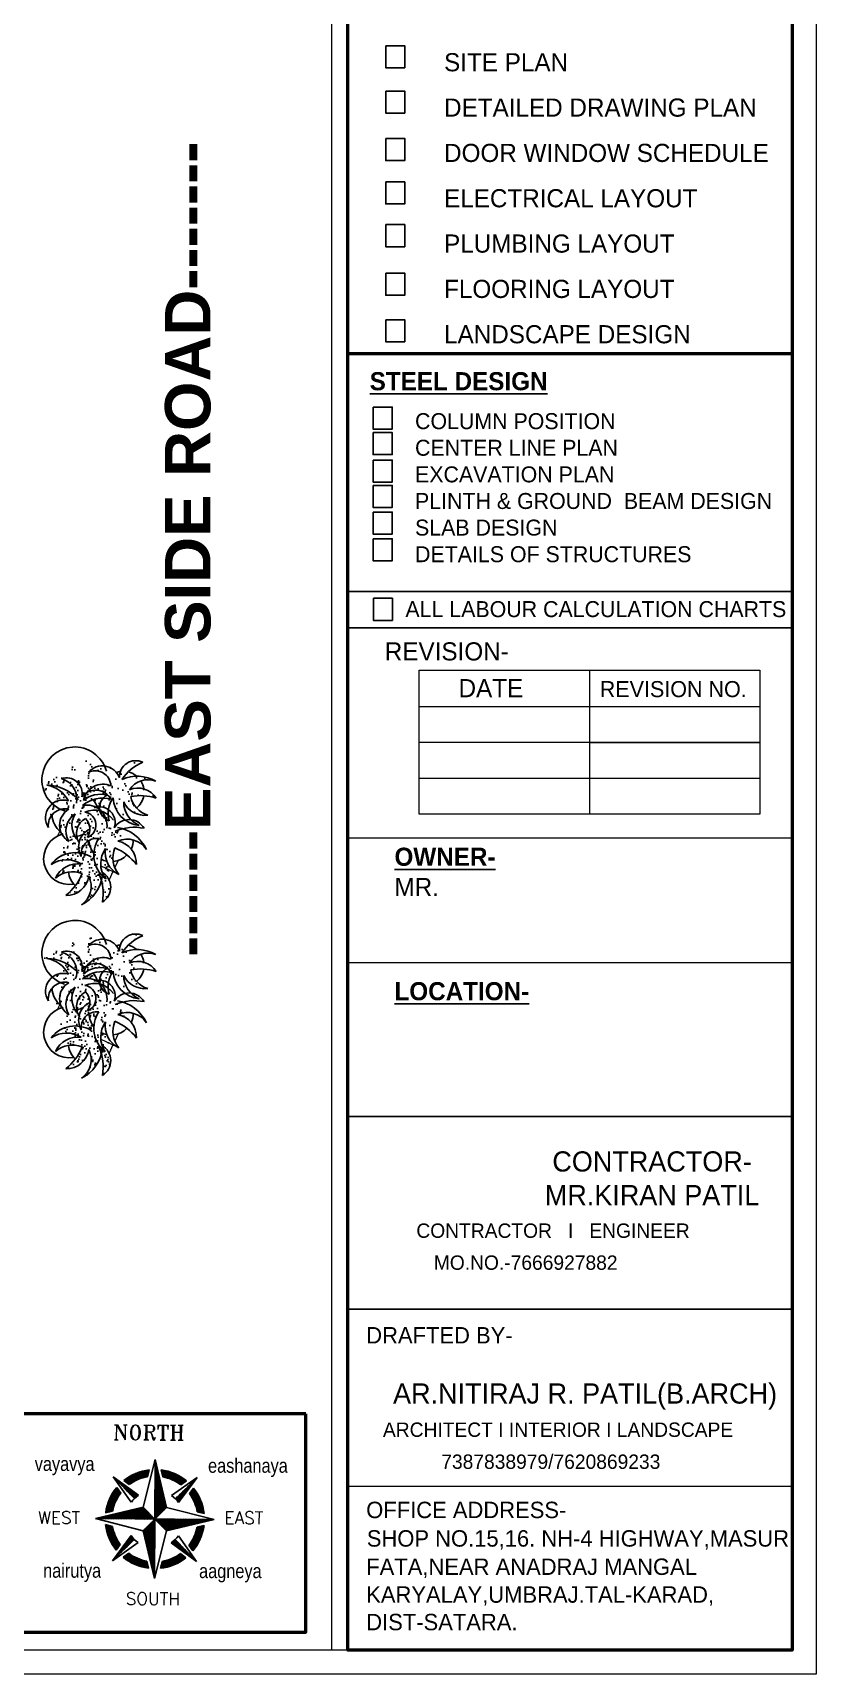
# Model space of a CAD drawing. Header units: feet. Extents: x 3867 to 6666, y -160 to 1574.
# Drawn here: x 4525.7 to 4732.3, y 148.6 to 581.6 of the extents above; entities that cross this region are included whole.
import ezdxf

# ---------------------------------------------------------------- set-up
doc = ezdxf.new("R2010")
doc.units = ezdxf.units.FT
doc.layers.add('col text', color=1, linetype='Continuous', lineweight=9)
doc.layers.add('flooring', color=255, linetype='Continuous', lineweight=20)
doc.layers.add('FURNITURE', color=17, linetype='Continuous', true_color=0x753b35)
for name, color, linetype in [('NORTH', 7, 'Continuous'), ('PDF_0', 3, 'Continuous'), ('PDF_Text', 7, 'Continuous')]:
    doc.layers.add(name, color=color, linetype=linetype)
doc.styles.add('PDF Bahnschrift', font='')
doc.styles.add('ROMANT', font='romant', dxfattribs={"height": 4})
doc.styles.get("Standard").update_dxf_attribs({"font": 'arial.ttf'})
doc.styles.add('vsp1', font='swissc.ttf')
doc.styles.get('PDF Bahnschrift').set_extended_font_data('Bahnschrift')

# ---------------------------------------------------------------- blocks, each defined once
blk = doc.blocks.new('*X23')
at = {"color": 0}
for p, q in [((15770, 222811), (16019, 223060)), ((15865, 222694), (16344, 223173)), ((15960, 222577), (16641, 223258)), ((16056, 222460), (16918, 223323)), ((16151, 222343), (17179, 223371)), ((16349, 222330), (17426, 223406)), ((16667, 222435), (17662, 223430)), ((16956, 222512), (17888, 223444)), ((17223, 222567), (18106, 223449)), ((17474, 222606), (18315, 223447)), ((17712, 222631), (18518, 223438)), ((17938, 222645), (18715, 223422)), ((18154, 222650), (18906, 223401)), ((18362, 222645), (18863, 223146)), ((18562, 222633), (18605, 222676)), ((20363, 222312), (20854, 222803)), ((20368, 222529), (20711, 222873)), ((20372, 222746), (20566, 222940)), ((20377, 222963), (20417, 223003)), ((20398, 222136), (20993, 222731)), ((20540, 222065), (21129, 222655)), ((12640, 219681), (14816, 221857)), ((12686, 219939), (14757, 222010)), ((12848, 219677), (14874, 221703)), ((12903, 220368), (14698, 222164)), ((13055, 219672), (14099, 220715)), ((13271, 220948), (14640, 222317)), ((14879, 221496), (14933, 221550)), ((20678, 221991), (21263, 222576)), ((20812, 221914), (21393, 222494)), ((20943, 221832), (21521, 222410)), ((21071, 221748), (21646, 222323)), ((21196, 221661), (21768, 222233)), ((21317, 221570), (21887, 222140)), ((21436, 221476), (22004, 222044)), ((21551, 221379), (22118, 221946)), ((21663, 221279), (22229, 221845)), ((21772, 221176), (22338, 221742)), ((21878, 221070), (22444, 221636)), ((21981, 220961), (22547, 221527)), ((22081, 220848), (22648, 221415)), ((22177, 220733), (22746, 221301)), ((22363, 220707), (22841, 221185)), ((22707, 220838), (22934, 221065)), ((13263, 219667), (13638, 220042)), ((23025, 219247), (23639, 219861)), ((23080, 219090), (23702, 219712)), ((23131, 218928), (23762, 219560)), ((23177, 218763), (23818, 219404)), ((23218, 218592), (23871, 219244)), ((23255, 218416), (23919, 219081)), ((23286, 218235), (23964, 218913)), ((23311, 218048), (24005, 218742)), ((12145, 217489), (12691, 218034)), ((12148, 217279), (12828, 217959)), ((12151, 217707), (12554, 218110)), ((12157, 217076), (12963, 217883)), ((12165, 217933), (12417, 218185)), ((12172, 216880), (12949, 217657)), ((12189, 218169), (12280, 218260)), ((12194, 216689), (12945, 217441)), ((12220, 216503), (12950, 217233)), ((12252, 216323), (12962, 217033)), ((12288, 216147), (12981, 216840)), ((12329, 215976), (13007, 216653)), ((23329, 217855), (24041, 218566)), ((23334, 217011), (24134, 217811)), ((23341, 217654), (24072, 218385)), ((23341, 217229), (24119, 218008)), ((23345, 217446), (24098, 218199)), ((23471, 216935), (24143, 217608)), ((23608, 216860), (24145, 217397)), ((23745, 216785), (24139, 217179)), ((23882, 216710), (24125, 216953)), ((24019, 216635), (24100, 216716)), ((12374, 215809), (13038, 216473)), ((12423, 215645), (13075, 216297)), ((12476, 215486), (13116, 216127)), ((12532, 215330), (13163, 215961)), ((12592, 215178), (13214, 215800)), ((12655, 215029), (13269, 215643)), ((21420, 213187), (23455, 215222)), ((21478, 213033), (23662, 215218)), ((21537, 212880), (23594, 214937)), ((22135, 214114), (23247, 215227)), ((22636, 214827), (23040, 215231)), ((13362, 213827), (13604, 214069)), ((13455, 213708), (13947, 214200)), ((13551, 213591), (14119, 214159)), ((13649, 213477), (14216, 214044)), ((13750, 213366), (14316, 213932)), ((13853, 213257), (14419, 213823)), ((13959, 213151), (14525, 213717)), ((14068, 213048), (14634, 213614)), ((14179, 212947), (14746, 213514)), ((14294, 212849), (14862, 213417)), ((14410, 212754), (14980, 213324)), ((14530, 212661), (15102, 213233)), ((14652, 212571), (15227, 213146)), ((14777, 212484), (15355, 213062)), ((14905, 212400), (15486, 212981)), ((15036, 212318), (15621, 212904)), ((15169, 212240), (15759, 212829)), ((15306, 212164), (15901, 212759)), ((21361, 213340), (21481, 213460)), ((21596, 212727), (23372, 214503)), ((21689, 212608), (22987, 213906)), ((15445, 212091), (15928, 212574)), ((15588, 212022), (15923, 212357)), ((15733, 211956), (15918, 212140)), ((15883, 211893), (15913, 211923)), ((17396, 211497), (18149, 212250)), ((17413, 211726), (17941, 212254)), ((17587, 211476), (18366, 212254)), ((17670, 212195), (17740, 212265)), ((17784, 211460), (18592, 212269)), ((17987, 211452), (18830, 212295)), ((18197, 211450), (19082, 212335)), ((18415, 211456), (19351, 212391)), ((18642, 211470), (19641, 212469)), ((18879, 211495), (19961, 212577)), ((19127, 211530), (20146, 212549)), ((19388, 211580), (20241, 212432)), ((19666, 211645), (20336, 212315)), ((19965, 211732), (20431, 212198)), ((20291, 211846), (20526, 212081))]:
    blk.add_line(p, q, dxfattribs=at)
blk = doc.blocks.new('5EDTFRYGTUI')
h = blk.add_hatch()
h.set_pattern_fill('AR-SAND', color=3, scale=1.35, angle=344.2936, style=0)
h.set_pattern_definition([(21.793635, (2261.2897, 5171.3876), (0.6223016, 2.5271084), [0, -2.052, 0, -2.295, 0, -2.19375]), (351.793635, (2261.2897, 5171.3876), (3.3313572, 3.0208683), [0, -1.107, 0, -1.8495, 0, -0.70875]), (311.793635, (2259.6912, 5171.837), (4.0491859, -1.1307242), [0, -0.675, 0, -2.43, 0, -3.1725]), (301.793635, (2259.6912, 5171.837), (4.2274928, 0.0420173), [0, -0.3375, 0, -1.593, 0, -1.8225])])
h.paths.add_polyline_path([(2370.72, -376.73, -0.320058), (2377.7, -375.7), (2377.75, -375.51, 0.221345), (2369.38, -373.42, -0.15495), (2376.26, -370.12, 0.568465), (2368.81, -372.72, 0.594226), (2362.45, -369.21, -0.125811), (2364.93, -370.19, -0.066291), (2366.45, -371.21, 0.027929), (2365.81, -370.99, -0.130113), (2367.04, -373.46, 0.082005), (2362.32, -372.87, -0.144861), (2363.68, -374.3, 0.146074), (2365.64, -374.75, -0.015918), (2365.97, -374.72, -0.023456), (2365.64, -374.75, 0.083337), (2364.01, -375.27, -0.265337), (2362.85, -378.52, 0.144973), (2362.69, -376.24, 0.436196), (2363.03, -383.82, -0.493671), (2365.74, -377.8, 0.317715), (2369.29, -386.37), (2369.48, -385.69, -0.222385), (2368.29, -379.67, 0.261109), (2372.5, -384.58), (2372.68, -383.93, -0.212466), (2370.6, -378.67, -0.111115), (2376.42, -380.27), (2376.69, -379.31, 0.287309)])
edge = h.paths.add_edge_path()
edge.add_arc((2359.39, -376.4), 4.84, 139.1313, 260.7847)
edge.add_arc((2361.9, -377.02), 5.29, 142.8311, 231.7344, ccw=False)
edge.add_arc((2363.31, -374.99), 5.75, 168.3537, 244.4062)
edge.add_arc((2363.95, -377.03), 4.43, 137.5041, 225.2806, ccw=False)
edge.add_arc((2358.92, -377.65), 4.02, -12.4674, 64.1027, ccw=False)
edge.add_arc((2360.58, -375.89), 3.48, 310.6987, 460.4479)
edge.add_arc((2364.17, -376.84), 6.07, 74.3107, 133.9145, ccw=False)
edge.add_arc((2361.77, -374.55), 5.38, 41.4199, 54.0909)
edge.add_arc((2361.87, -376.41), 6.93, 63.7877, 88.283)
edge.add_arc((2364.68, -372.7), 4.13, 122.5897, 128.9964, ccw=False)
edge.add_arc((2361.77, -374.55), 5.38, 82.7741, 121.9301)
edge.add_arc((2366.31, -374.43), 8.62, 95.4762, 148.9301, ccw=False)
edge.add_arc((2362.44, -369.47), 4.73, 49.8737, 160.4734)
edge.add_arc((2353.9, -368.41), 4.12, 7.3078, 129.1242)
edge.add_arc((2351.69, -370.81), 5.6, 8.5281, 93.9024, ccw=False)
edge.add_arc((2351.67, -380.78), 12.15, 62.7356, 107.1105)
edge.add_arc((2349.44, -376.98), 7.92, 47.0104, 99.7746, ccw=False)
edge.add_arc((2355.05, -375.83), 4.66, 92.6284, 213.7083)
edge.add_spline(control_points=[(2351.18, -378.42), (2351.45, -378.45), (2351.7, -378.6), (2351.95, -378.76)], knot_values=[36.735208, 36.735208, 36.735208, 36.735208, 37.718214, 37.718214, 37.718214, 37.718214], degree=3, periodic=0)
edge.add_arc((2356.17, -377.58), 4.37, 95.6831, 195.5903, ccw=False)
h = blk.add_hatch()
h.set_pattern_fill('AR-SAND', color=3, scale=1.35, angle=344.2936, style=0)
h.set_pattern_definition([(21.7936, (2211.0148, -474.9587), (0.622302, 2.527108), [0, -2.052, 0, -2.295, 0, -2.19375]), (351.7936, (2211.0148, -474.9587), (3.33136, 3.02087), [0, -1.107, 0, -1.8495, 0, -0.70875]), (311.7936, (2209.4163, -474.5092), (4.049186, -1.130724), [0, -0.675, 0, -2.43, 0, -3.1725]), (301.7936, (2209.4163, -474.5092), (4.22749, 0.04202), [0, -0.3375, 0, -1.593, 0, -1.8225])])
h.paths.add_polyline_path([(2372.9, -377.9, -0.160182), (2369.38, -376.89, 0.307235), (2371.52, -381.05, -0.04988), (2370.52, -380.82, 0.091602), (2368.85, -383.21), (2369.48, -385.21, -0.166251), (2373.09, -382.23, 0.323754), (2371.98, -389.9, -0.275043), (2375.22, -383.57, -0.1336), (2377.29, -390.48, 0.367073), (2376.89, -382.57, -0.365176), (2381.75, -388.71, 0.24387), (2378.99, -379.71, -0.205921)])
h.paths.add_polyline_path([(2378.14, -379.16, 0.198386), (2379.86, -376.52, -0.126633), (2376.57, -376.43, -0.067708), (2375.26, -377.31, 0.119999)])
h.paths.add_polyline_path([(2378.15, -379.16, 0.063459), (2379.94, -379.54, -0.030021), (2378.99, -379.71, -0.02923), (2379.77, -380.61, -0.114778), (2384.48, -383.83, 0.566759)])
at = {"layer": 'FURNITURE'}
h = blk.add_hatch(dxfattribs=at)
h.set_pattern_fill('AR-SAND', color=3, scale=2.025, angle=387.3611, style=0)
h.set_pattern_definition([(64.86114, (1314.476, -1168.8824), (-1.906557, 3.406684), [0, -3.078, 0, -3.4425, 0, -3.290625]), (34.86114, (1314.476, -1168.8824), (0.55634, 6.722615), [0, -1.6605, 0, -2.77425, 0, -1.063125]), (354.86114, (1312.264, -1170.027), (5.595386, 2.908463), [0, -1.0125, 0, -3.645, 0, -4.75875]), (344.86114, (1312.264, -1170.027), (4.589552, 4.37622), [0, -0.50625, 0, -2.3895, 0, -2.73375])])
h.paths.add_polyline_path([(2365.13, -360.31, -0.365176), (2367.53, -353.4, 0.248452), (2361.79, -360.25, -0.15495), (2361.46, -353.14, 0.568465), (2360.98, -360.49, 0.569729), (2354.94, -366.12, -0.53021), (2361.36, -363.57, 0.455339), (2360.07, -371.66, -0.245945), (2362.7, -365.89, 0.664143), (2368.42, -369.5, -0.493671), (2364.23, -364.98, 0.380323), (2374.16, -363.94, -0.297658), (2366.77, -363.47, 0.323754), (2373.37, -360.49, -0.275043), (2366.75, -361.12, -0.1336), (2371.15, -356.02, 0.367073)])
at = {"color": 3}
blk.add_line((2367.43, -363.56), (2367.56, -363.98), dxfattribs=at)
for centre, radius, start, end in [((2363.41, -356.95), 4.29, 117.069, 235.5358), ((2372.82, -356.18), 11.77, 165.0429, 200.2746), ((2371.13, -362.24), 9.55, 112.1536, 167.9647), ((2370.42, -358.28), 5.67, 120.7206, 200.9645), ((2370.67, -361.72), 5.72, 85.0936, 165.7209), ((2378.32, -366.66), 12.83, 123.9537, 154.3922), ((2359.63, -365.1), 4.8, 73.6155, 192.3012), ((2359.01, -367.02), 4.17, 55.7523, 167.4843), ((2363.97, -368.13), 5.26, 119.8005, 222.0925), ((2368.02, -357.42), 6.17, 258.3809, 330.1391), ((2370.83, -358.05), 6.76, 233.1518, 299.4561), ((2375, -367.9), 4.59, 83.1003, 201.5671), ((2383.83, -372.85), 12.6, 131.0743, 166.3059), ((2363.62, -370.35), 4.73, 82.9551, 193.5548), ((2366.89, -371.28), 6.83, 127.8789, 183.1483), ((2369.57, -372.39), 8.62, 128.5576, 182.0115), ((2366.32, -366.49), 3.67, 170.5791, 304.9385), ((2367.26, -371.83), 4.13, 32.7916, 162.0778), ((2368.61, -358.88), 7.51, 234.3279, 317.6197), ((2370.7, -363.19), 6.71, 195.4985, 250.1956), ((2378.27, -376.22), 10.23, 78.185, 133.996), ((2380.02, -372.27), 6.07, 86.7519, 166.9959), ((2355.89, -374.12), 4.12, 40.3892, 162.2055), ((2355.34, -377.34), 5.6, 41.6095, 126.9838), ((2361.75, -375.36), 5.85, 119.2012, 127.3982), ((2361.75, -375.36), 5.85, 119.2012, 127.3982), ((2365.84, -374.97), 5.38, 44.8481, 155.0115), ((2361.75, -375.36), 5.85, 71.1323, 92.9518), ((2368.66, -374.58), 6.07, 86.7519, 166.9959), ((2365.14, -375.73), 3.48, 343.7801, 133.5293), ((2378.17, -375.47), 6.12, 51.1249, 131.7522), ((2382.01, -384.44), 13.73, 89.985, 120.4236), ((2360.34, -384.7), 12.15, 95.817, 140.1919), ((2356.4, -382.73), 7.92, 80.0918, 132.856), ((2360.48, -378.71), 4.66, 125.7098, 266.2369), ((2362.36, -379.57), 4.37, 128.7645, 239.8967), ((2364.42, -376.81), 4.84, 172.2127, 293.866), ((2366.86, -375.97), 5.29, 175.9125, 264.8158), ((2366.94, -373.49), 5.75, 201.4351, 281.7864), ((2368.58, -374.85), 4.43, 170.5854, 265.5304), ((2364.71, -378.12), 4.02, 20.614, 97.1841), ((2372.17, -375.91), 5.18, 168.5208, 262.7873), ((2373.51, -377.39), 4.16, 136.33, 241.4268), ((2378.04, -371.72), 8.04, 200.3592, 283.651), ((2380.51, -372.32), 7.24, 199.1831, 265.4874), ((2378.39, -370.07), 6.61, 224.4122, 296.1704), ((2381.04, -369.05), 6.96, 210.6614, 272.1756), ((2361.5, -375.8), 5.85, 235.187, 285.2298), ((2361.5, -375.8), 5.85, 318.5822, 345.8049), ((2376.17, -386.53), 8.04, 111.7931, 195.085), ((2375.2, -392.34), 12.6, 42.5082, 77.7399), ((2379.92, -383.4), 4.59, 354.5342, 113.0011), ((2371.69, -386.87), 10.23, 349.6189, 45.4299), ((2375.64, -389.01), 7.24, 110.617, 176.9213), ((2377.83, -386.84), 6.61, 135.8461, 207.6044), ((2378.92, -389.46), 6.96, 122.0953, 183.6095), ((2363.56, -390.82), 13.73, 1.4189, 31.8575), ((2375.67, -388.52), 6.07, 358.1858, 78.4298), ((2372.43, -386.75), 6.12, 322.5589, 43.1862), ((2375.71, -381.17), 5.85, 239.7363, 280.0846)]:
    blk.add_arc(centre, radius, start, end, dxfattribs=at)
at = {"color": 32}
for centre, radius, start, end in [((2364.62, -361.94), 5.47, 151.3139, 162.56), ((2364.62, -361.94), 5.47, 102.718, 129.3432), ((2364.62, -361.94), 5.47, 61.3739, 85.6286), ((2364.62, -361.94), 5.47, 2.271, 42.6193), ((2354.32, -370.25), 8.65, 68.0067, 304.854), ((2372.67, -372.05), 5.85, 27.4052, 51.66), ((2372.67, -372.05), 5.85, 328.3023, 8.6506), ((2372.67, -372.05), 5.85, 295.8024, 311.6899), ((2372.67, -372.05), 5.85, 235.7812, 272.183), ((2370.12, -383.91), 6.79, 156.9489, 332.8697)]:
    blk.add_arc(centre, radius, start, end, dxfattribs=at)
at = {"color": 3, "ltscale": 10}
blk.add_arc((2369.54, -355.24), 6.5, 244.63, 306.1443, dxfattribs=at)
at = {"layer": 'flooring', "color": 3}
for p, q in [((2376.6, -378.41), (2380.66, -376.28)), ((2378.23, -373.91), (2379.2, -375.76)), ((2379.73, -376.77), (2380.85, -378.9)), ((2362.76, -381.52), (2363.42, -382.77))]:
    blk.add_line(p, q, dxfattribs=at)

msp = doc.modelspace()

# ---------------------------------------------------------------- linework, layer by layer
at = {"lineweight": 53}
msp.add_line((4608.78, 497.01), (4725.95, 497.01), dxfattribs=at)
for p, q in [((4608.78, 424.66), (4725.95, 424.66)), ((4608.78, 295.74), (4725.95, 295.74)), ((4608.78, 244.86), (4725.95, 244.86))]:
    msp.add_line(p, q)
msp.add_lwpolyline([(4608.78, 767.53), (4725.95, 767.53), (4725.95, 154.97), (4608.78, 154.97)], close=True, dxfattribs=at)
for points in [[(4618.81, 578.17), (4623.84, 578.17), (4623.84, 572.35), (4618.81, 572.35)], [(4618.81, 566.22), (4623.84, 566.22), (4623.84, 560.4), (4618.81, 560.4)], [(4618.81, 553.7), (4623.84, 553.7), (4623.84, 547.87), (4618.81, 547.87)], [(4618.81, 542.25), (4623.84, 542.25), (4623.84, 536.43), (4618.81, 536.43)], [(4618.81, 530.97), (4623.84, 530.97), (4623.84, 525.15), (4618.81, 525.15)], [(4618.81, 518.18), (4623.84, 518.18), (4623.84, 512.36), (4618.81, 512.36)], [(4618.81, 505.89), (4623.84, 505.89), (4623.84, 500.07), (4618.81, 500.07)], [(4615.49, 482.86), (4620.52, 482.86), (4620.52, 477.04), (4615.49, 477.04)], [(4615.49, 476.14), (4620.52, 476.14), (4620.52, 470.32), (4615.49, 470.32)], [(4615.49, 468.89), (4620.52, 468.89), (4620.52, 463.07), (4615.49, 463.07)], [(4615.49, 462.2), (4620.52, 462.2), (4620.52, 456.37), (4615.49, 456.37)], [(4615.49, 455.16), (4620.52, 455.16), (4620.52, 449.33), (4615.49, 449.33)], [(4615.49, 448.14), (4620.52, 448.14), (4620.52, 442.31), (4615.49, 442.31)], [(4608.78, 424.66), (4725.95, 424.66), (4725.95, 434.18), (4608.78, 434.18)], [(4615.54, 432.43), (4620.57, 432.43), (4620.57, 426.6), (4615.54, 426.6)]]:
    msp.add_lwpolyline(points, close=True)
at = {"lineweight": 50}
msp.add_lwpolyline([(4597.71, 217.26), (4520.96, 217.26), (4520.96, 159.73), (4597.71, 159.73)], close=True, dxfattribs=at)
at = {"layer": 'NORTH'}
for p, q in [((4554.86, 192.64), (4558.04, 205.22)), ((4558.04, 205.22), (4557.8, 173.85)), ((4560.89, 192.45), (4558.03, 204.53)), ((4560.75, 192.32), (4558.03, 203.84)), ((4561.02, 192.59), (4558.04, 205.22)), ((4552.57, 194.96), (4546.91, 200.71)), ((4546.91, 200.71), (4551.72, 193.97)), ((4546.91, 200.71), (4553.58, 195.8)), ((4547.64, 199.97), (4553.44, 195.7)), ((4548.36, 199.23), (4553.3, 195.6)), ((4549.73, 199.72), (4551.19, 198.64)), ((4556, 200.7), (4556.46, 202.52)), ((4560.07, 191.65), (4558, 200.4)), ((4559.93, 191.52), (4558, 199.71)), ((4560.34, 191.92), (4558.01, 201.78)), ((4560.2, 191.78), (4558.01, 201.09)), ((4560.61, 192.19), (4558.02, 203.15)), ((4560.48, 192.05), (4558.02, 202.46)), ((4560.01, 200.67), (4559.58, 202.5)), ((4569.09, 200.54), (4562.35, 195.73)), ((4563.35, 194.88), (4569.09, 200.54)), ((4568.36, 199.81), (4564.09, 194.01)), ((4569.09, 200.54), (4564.19, 193.87)), ((4566.26, 199.59), (4564.79, 198.54)), ((4547.86, 197.88), (4548.91, 196.4)), ((4549.09, 198.5), (4553.17, 195.5)), ((4549.82, 197.76), (4553.04, 195.39)), ((4550.54, 197.02), (4552.91, 195.28)), ((4551.27, 196.28), (4552.78, 195.17)), ((4551.99, 195.55), (4552.66, 195.06)), ((4559.12, 190.71), (4557.96, 195.58)), ((4558.98, 190.58), (4557.96, 194.89)), ((4559.39, 190.98), (4557.97, 196.96)), ((4559.25, 190.84), (4557.97, 196.27)), ((4559.52, 191.11), (4557.98, 197.65)), ((4559.8, 191.38), (4557.99, 199.02)), ((4559.66, 191.25), (4557.99, 198.34)), ((4563.93, 195.46), (4563.44, 194.79)), ((4564.67, 196.18), (4563.55, 194.67)), ((4565.41, 196.91), (4563.67, 194.54)), ((4566.15, 197.63), (4563.77, 194.41)), ((4566.88, 198.36), (4563.88, 194.28)), ((4567.62, 199.09), (4563.99, 194.15)), ((4568.1, 197.72), (4567.03, 196.26)), ((4554.86, 192.64), (4542.23, 189.65)), ((4554.99, 192.5), (4542.92, 189.65)), ((4555.13, 192.36), (4543.61, 189.64)), ((4555.26, 192.23), (4544.3, 189.64)), ((4546.78, 191.62), (4544.95, 191.19)), ((4555.4, 192.09), (4544.98, 189.63)), ((4555.53, 191.96), (4545.67, 189.63)), ((4555.66, 191.82), (4546.36, 189.62)), ((4555.8, 191.68), (4547.05, 189.62)), ((4555.93, 191.55), (4547.74, 189.61)), ((4556.07, 191.41), (4548.43, 189.6)), ((4556.2, 191.27), (4549.11, 189.6)), ((4556.34, 191.14), (4549.8, 189.59)), ((4556.47, 191), (4550.49, 189.59)), ((4556.6, 190.87), (4551.18, 189.58)), ((4556.74, 190.73), (4551.87, 189.58)), ((4556.87, 190.59), (4552.55, 189.57)), ((4557.92, 189.53), (4554.86, 192.64)), ((4557.92, 189.53), (4561.02, 192.59)), ((4558.3, 189.91), (4557.93, 191.45)), ((4558.16, 189.77), (4557.93, 190.77)), ((4558.57, 190.17), (4557.94, 192.83)), ((4558.43, 190.04), (4557.94, 192.14)), ((4558.84, 190.44), (4557.95, 194.21)), ((4558.71, 190.31), (4557.95, 193.52)), ((4561.02, 192.59), (4573.6, 189.41)), ((4569.08, 191.45), (4570.91, 190.99)), ((4542.23, 189.65), (4573.6, 189.41)), ((4554.81, 186.47), (4542.23, 189.65)), ((4546.75, 187.61), (4544.93, 188.07)), ((4557.01, 190.46), (4553.24, 189.57)), ((4557.14, 190.32), (4553.93, 189.56)), ((4557.27, 190.18), (4554.62, 189.56)), ((4557.92, 189.53), (4554.81, 186.47)), ((4554.81, 186.47), (4557.8, 173.85)), ((4554.95, 186.61), (4557.8, 174.53)), ((4555.09, 186.74), (4557.81, 175.22)), ((4555.22, 186.88), (4557.81, 175.91)), ((4557.41, 190.05), (4555.31, 189.55)), ((4555.36, 187.01), (4557.82, 176.6)), ((4555.49, 187.14), (4557.82, 177.29)), ((4555.63, 187.28), (4557.83, 177.97)), ((4555.77, 187.41), (4557.83, 178.66)), ((4555.9, 187.55), (4557.84, 179.35)), ((4557.54, 189.91), (4555.99, 189.55)), ((4556.04, 187.68), (4557.84, 180.04)), ((4556.17, 187.82), (4557.85, 180.73)), ((4556.31, 187.95), (4557.85, 181.42)), ((4556.45, 188.08), (4557.86, 182.1)), ((4556.58, 188.22), (4557.87, 182.79)), ((4557.68, 189.78), (4556.68, 189.54)), ((4556.72, 188.35), (4557.87, 183.48)), ((4556.86, 188.49), (4557.88, 184.17)), ((4556.99, 188.62), (4557.88, 184.86)), ((4557.13, 188.75), (4557.89, 185.54)), ((4557.26, 188.89), (4557.89, 186.23)), ((4557.81, 189.64), (4557.37, 189.54)), ((4557.4, 189.02), (4557.9, 186.92)), ((4557.54, 189.16), (4557.9, 187.61)), ((4557.67, 189.29), (4557.91, 188.3)), ((4560.97, 186.43), (4557.8, 173.85)), ((4557.81, 189.42), (4557.91, 188.98)), ((4558.03, 189.64), (4557.92, 190.08)), ((4557.92, 189.53), (4560.97, 186.43)), ((4558.02, 189.42), (4558.46, 189.53)), ((4558.16, 189.29), (4559.15, 189.52)), ((4558.29, 189.15), (4559.84, 189.52)), ((4558.43, 189.01), (4560.53, 189.51)), ((4558.56, 188.88), (4561.22, 189.51)), ((4558.69, 188.74), (4561.9, 189.5)), ((4558.83, 188.61), (4562.59, 189.5)), ((4558.96, 188.47), (4563.28, 189.49)), ((4559.1, 188.33), (4563.97, 189.48)), ((4559.23, 188.2), (4564.66, 189.48)), ((4559.37, 188.06), (4565.35, 189.47)), ((4559.5, 187.93), (4566.03, 189.47)), ((4559.63, 187.79), (4566.72, 189.46)), ((4559.77, 187.65), (4567.41, 189.46)), ((4559.9, 187.52), (4568.1, 189.45)), ((4560.04, 187.38), (4568.79, 189.45)), ((4560.17, 187.24), (4569.47, 189.44)), ((4560.3, 187.11), (4570.16, 189.44)), ((4560.44, 186.97), (4570.85, 189.43)), ((4560.57, 186.84), (4571.54, 189.43)), ((4560.71, 186.7), (4572.23, 189.42)), ((4560.84, 186.56), (4572.91, 189.42)), ((4560.97, 186.43), (4573.6, 189.41)), ((4569.05, 187.44), (4570.88, 187.87)), ((4546.74, 178.53), (4551.65, 185.19)), ((4552.48, 184.18), (4546.74, 178.53)), ((4546.74, 178.53), (4553.48, 183.33)), ((4547.48, 179.25), (4551.75, 185.05)), ((4547.73, 181.34), (4548.81, 182.8)), ((4548.22, 179.98), (4551.85, 184.91)), ((4548.95, 180.7), (4551.95, 184.78)), ((4549.69, 181.43), (4552.06, 184.65)), ((4550.43, 182.16), (4552.17, 184.52)), ((4551.16, 182.88), (4552.28, 184.4)), ((4568.92, 178.35), (4562.26, 183.26)), ((4568.2, 179.09), (4562.4, 183.36)), ((4567.47, 179.83), (4562.53, 183.46)), ((4566.75, 180.57), (4562.67, 183.57)), ((4566.02, 181.3), (4562.8, 183.67)), ((4565.29, 182.04), (4562.93, 183.78)), ((4564.57, 182.78), (4563.05, 183.89)), ((4563.84, 183.52), (4563.17, 184.01)), ((4563.27, 184.1), (4568.92, 178.35)), ((4568.92, 178.35), (4564.12, 185.1)), ((4567.98, 181.18), (4566.92, 182.66)), ((4549.57, 179.47), (4551.05, 180.52)), ((4555.83, 178.4), (4556.26, 176.57)), ((4559.84, 178.37), (4559.38, 176.54)), ((4566.11, 179.34), (4564.65, 180.42))]:
    msp.add_line(p, q, dxfattribs=at)
for radius, start, end in [(13.07, 96.4075, 128.8014), (11.33, 99.7567, 126.452), (13.07, 50.3148, 82.7087), (11.33, 52.6642, 79.3595), (13.07, 140.3148, 172.7087), (11.33, 142.6642, 169.3595), (7.62, 124.6872, 144.429), (7.62, 34.6872, 54.429), (11.33, 9.7567, 36.452), (13.07, 6.4075, 38.8014), (13.07, 186.4075, 218.8014), (11.33, 189.7567, 216.452), (11.33, 322.6642, 349.3595), (13.07, 320.3148, 352.7087), (7.62, 214.6872, 234.429), (7.62, 304.6872, 324.429), (13.07, 230.3148, 262.7087), (11.33, 232.6642, 259.3595), (13.07, 276.4075, 308.8014), (11.33, 279.7567, 306.452)]:
    msp.add_arc((4557.92, 189.53), radius, start, end, dxfattribs=at)
at = {"layer": 'PDF_0', "color": 7, "lineweight": 0}
for points in [[(3867.11, 148.62), (3867.11, 774.14), (4732.31, 774.14), (4732.31, 630.66), (4732.31, 148.62)], [(4725.95, 767.53), (4725.95, 154.97), (3874.66, 154.97), (3874.66, 767.53)], [(4627.59, 413.44), (4717.44, 413.44), (4717.44, 375.44), (4627.59, 375.44)]]:
    msp.add_lwpolyline(points, close=True, dxfattribs=at)
for points in [[(4604.46, 767.53), (4604.46, 154.97)], [(4608.78, 630.66), (4608.78, 154.97), (4608.78, 767.53)], [(4672.57, 413.44), (4672.57, 375.44)], [(4627.59, 403.91), (4717.44, 403.91)], [(4672.57, 394.38), (4717.44, 394.38), (4627.59, 394.38)], [(4627.59, 384.97), (4717.44, 384.97)], [(4608.78, 369.19), (4725.95, 369.19)], [(4608.78, 336.35), (4725.95, 336.35)], [(4608.78, 198.18), (4725.95, 198.18)]]:
    msp.add_lwpolyline(points, dxfattribs=at)

# ---------------------------------------------------------------- block references
at = {"lineweight": 40, "rotation": 307.022872106022}
for p in [(3414.77, 2487.16), (3414.77, 2441.43)]:
    msp.add_blockref('5EDTFRYGTUI', p, dxfattribs=at)
at = {"layer": 'NORTH', "xscale": 0.0021785643963039, "yscale": 0.0021785643963039, "zscale": 0.0021785643963039, "rotation": 194.5580979911529}
msp.add_blockref('*X23', (4477.1, 657.99), dxfattribs=at)

# ---------------------------------------------------------------- texts
at = {"color": 5, "insert": (4560.59, 337.82), "char_height": 12, "attachment_point": 1, "rotation": 90}
msp.add_mtext_dynamic_manual_height_columns('{\\fArial|b1|i0|c0|p34;\\C159;\\c7222306;------EAST SIDE ROAD-------}', width=328.5668, gutter_width=0.972, heights=[0], dxfattribs=at)
at = {"layer": 'col text', "char_height": 3.7525, "width": 15.6719, "attachment_point": 9, "style": 'vsp1'}
for s, insert in [('\\pt4.0759;vayavya', (4542.02, 201.09)), ('\\pt4.0759;eashanaya', (4592.98, 200.62)), ('\\pt8.5357;nairutya', (4543.76, 172.93)), ('\\pt4.0759;aagneya', (4586.08, 172.83))]:
    msp.add_mtext(s, dxfattribs=dict(at, insert=insert))
at = {"layer": 'NORTH', "color": 3, "style": 'ROMANT'}
msp.add_text('NORTH', height=3.921, rotation=359.7136, dxfattribs=at).set_placement((4546.92, 210.45))
at = {"layer": 'NORTH', "style": 'ROMANT'}
for s, p in [('WEST', (4527.15, 188.3)), ('EAST', (4576.27, 188.26)), ('SOUTH', (4550.24, 166.91))]:
    msp.add_text(s, height=3.268, rotation=359.7136, dxfattribs=at).set_placement(p)
at = {"layer": 'PDF_Text', "attachment_point": 7, "style": 'PDF Bahnschrift'}
for s, insert, char_height in [('\\pxsm1.5;SITE PLAN\\PDETAILED DRAWING PLAN\\PDOOR WINDOW SCHEDULE\\PELECTRICAL LAYOUT\\PPLUMBING LAYOUT\\PFLOORING LAYOUT\\PLANDSCAPE DESIGN', (4634.19, 499.61), 4.782), ('{\\fBahnschrift|b1|i0|c0|p34;\\LSTEEL DESIGN}', (4614.57, 487.22), 4.782), ('\\pxsm1,ql;COLUMN POSITION\\PCENTER LINE PLAN\\PEXCAVATION PLAN\\PPLINTH & GROUND  BEAM DESIGN\\PSLAB DESIGN\\PDETAILS OF STRUCTURES', (4626.53, 441.88), 4.2104), ('ALL LABOUR CALCULATION CHARTS', (4623.99, 427.39), 4.2104), ('REVISION-', (4618.56, 415.95), 4.782), ('DATE', (4638.01, 406.32), 4.782), ('REVISION NO.', (4675.24, 406.28), 4.2407), ('{\\fBahnschrift|b1|i0|c0|p34;\\LOWNER-\\P}MR.', (4621.11, 353.88), 4.782), ('{\\fBahnschrift|b1|i0|c0|p34;\\LLOCATION-}', (4621.11, 326.32), 4.782), ('DRAFTED BY-', (4613.66, 235.85), 4.3309), ('OFFICE ADDRESS-', (4613.66, 189.72), 4.3309), ('SHOP NO.15,16. NH-4 HIGHWAY,MASUR', (4613.81, 181.46), 4.3309), ('FATA,NEAR ANADRAJ MANGAL', (4613.66, 173.99), 4.3309), ('KARYALAY,UMBRAJ.TAL-KARAD,', (4613.66, 166.66), 4.3309), ('DIST-SATARA.', (4613.66, 160.14), 4.3309)]:
    msp.add_mtext(s, dxfattribs=dict(at, insert=insert, char_height=char_height))
at = {"layer": 'PDF_Text', "color": 172, "true_color": 0x0000b8, "attachment_point": 7, "style": 'PDF Bahnschrift'}
for s, insert, char_height in [('\\pxqc;CONTRACTOR-\\PMR.KIRAN PATIL', (4660.75, 272.33), 5.3234), ('CONTRACTOR   I   ENGINEER', (4626.88, 263.66), 3.7895), ('MO.NO.-7666927882', (4631.48, 255.23), 3.7895), ('AR.NITIRAJ R. PATIL(B.ARCH)', (4620.74, 218.39), 5.3234), ('ARCHITECT I INTERIOR I LANDSCAPE', (4618.07, 211.16), 3.7895), ('7387838979/7620869233', (4633.45, 202.72), 3.7895)]:
    msp.add_mtext(s, dxfattribs=dict(at, insert=insert, char_height=char_height))

doc.saveas('drawing.dxf')
